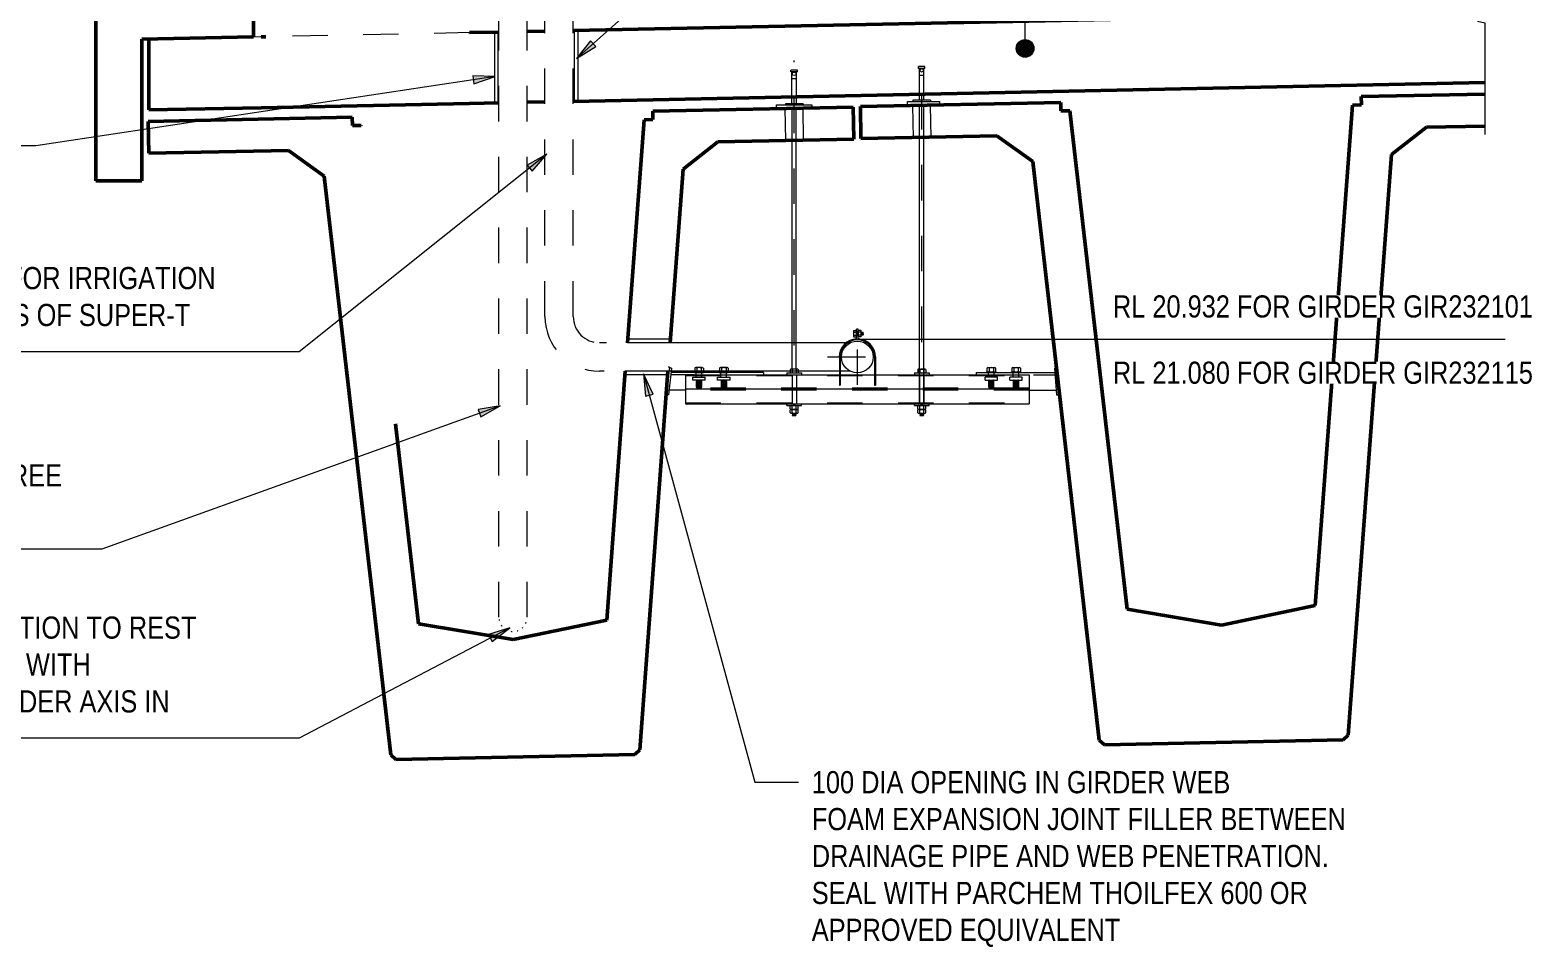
# Model space of a CAD drawing. Header units: metres. Extents: x -1214.1 to -1186.2, y 2 to 26.4.
# Drawn here: x -1198.45 to -1194.208, y 19.209 to 21.798 of the extents above; entities that cross this region are included whole.
import ezdxf

# ---------------------------------------------------------------- set-up
doc = ezdxf.new("R2010")
doc.units = ezdxf.units.M
for name, pattern in [('Hidden - Small', [0.002294, 0.0015, -0.0007938]), ('JacobsCenter', [0.015, 0.009, -0.0015, 0.003, -0.0015]), ('JacobsDash', [0.0045, 0.003, -0.0015]), ('JacobsDoubleCenter', [0.0255, 0.015, -0.0015, 0.003, -0.0015, 0.003, -0.0015])]:
    doc.linetypes.add(name, pattern=pattern)
for name, color, linetype, lineweight in [('A-DETL', 7, 'Continuous', 13), ('A-DETL-GENF', 7, 'Continuous', 9), ('A-FLOR', 7, 'Continuous', 50), ('A-FLOR-HDLN', 7, 'JacobsDash', 18), ('A-FLOR-PATT', 7, 'Continuous', 50), ('A-WALL', 7, 'Continuous', 50), ('A-WALL-HDLN', 7, 'JacobsDash', 18), ('G-ANNO-TEXT', 7, 'Continuous', 9), ('S-BEAM', 7, 'Continuous', 50), ('S-BEAM-HDLN', 7, 'JacobsDash', 18)]:
    doc.layers.add(name, color=color, linetype=linetype, lineweight=lineweight)
doc.styles.add('Arial Narrow', font='ARIALN.TTF', dxfattribs={"height": 0.0625})

# ---------------------------------------------------------------- blocks, each defined once
blk = doc.blocks.new('06_SFR_GCT_Girder_SuperT_BR08Edge_CS - Super T - 1815-6266069-DRG-2873252 - SECTION 4')
at = {"layer": 'S-BEAM', "linetype": 'JacobsDoubleCenter', "lineweight": 18, "true_color": 0xe1e1e1}
for points in [[(-1209.6053, 20.1625), (-1209.6053, 20.1626), (-1209.6053, 20.1626), (-1209.6692, 20.7188)], [(-1209.3388, 20.1182), (-1209.3388, 20.1182), (-1209.3388, 20.1182), (-1209.6053, 20.1625)]]:
    blk.add_hatch(color=254, dxfattribs=at).paths.add_polyline_path(points)
at = {"layer": 'S-BEAM', "color": 252, "true_color": 0x888888}
for p, q in [((-1208.5957, 21.6172), (-1208.9444, 21.6102)), ((-1208.9444, 21.6102), (-1208.944, 21.5864)), ((-1209.7925, 21.5932), (-1210.3583, 21.5819)), ((-1210.3583, 21.5819), (-1210.3565, 21.4919)), ((-1209.792, 21.5695), (-1209.7925, 21.5932)), ((-1209.767, 21.57), (-1209.792, 21.5695)), ((-1209.6053, 20.1625), (-1209.767, 21.57)), ((-1208.969, 21.5859), (-1209.0743, 20.1732)), ((-1208.944, 21.5864), (-1208.969, 21.5859)), ((-1208.8589, 21.4469), (-1208.7604, 21.5238)), ((-1208.7604, 21.5238), (-1208.5957, 21.5271)), ((-1210.3565, 21.4919), (-1209.9729, 21.4996)), ((-1209.9729, 21.4996), (-1209.8715, 21.4266)), ((-1209.8715, 21.4266), (-1209.6837, 19.793)), ((-1208.9812, 19.8071), (-1208.8589, 21.4469)), ((-1209.3388, 20.1182), (-1209.6053, 20.1625)), ((-1209.0743, 20.1732), (-1209.3388, 20.1182)), ((-1209.6837, 19.793), (-1209.6692, 19.7803)), ((-1209.6692, 19.7803), (-1208.9952, 19.7938)), ((-1208.9952, 19.7938), (-1208.9812, 19.8071))]:
    blk.add_line(p, q, dxfattribs=at)
at = {"layer": 'S-BEAM', "color": 11, "linetype": 'JacobsDoubleCenter', "true_color": 0xff8888}
for p, q in [((-1208.9444, 21.6102), (-1208.9444, 21.6102)), ((-1210.3583, 21.5819), (-1210.3583, 21.5819)), ((-1209.7925, 21.5932), (-1209.7925, 21.5932)), ((-1209.767, 21.57), (-1209.767, 21.57)), ((-1208.969, 21.5859), (-1208.969, 21.586)), ((-1209.6053, 20.1625), (-1209.6053, 20.1626)), ((-1209.0743, 20.1732), (-1209.0743, 20.1732)), ((-1209.3388, 20.1182), (-1209.3388, 20.1182)), ((-1209.3319, 19.7756), (-1209.3319, 19.7756))]:
    blk.add_line(p, q, dxfattribs=at)
at = {"layer": 'S-BEAM-HDLN', "color": 11, "linetype": 'JacobsDoubleCenter', "true_color": 0xff8888}
blk.add_line((-1209.3319, 19.7756), (-1209.3319, 19.7756), dxfattribs=at)
blk = doc.blocks.new('06_SFR_GCT_Girder_SuperT_BR08Edge_CS - Super T - 1815-6266048-DRG-2873252 - SECTION 4')
at = {"layer": 'S-BEAM', "color": 11, "linetype": 'JacobsDoubleCenter', "true_color": 0xff8888}
blk.add_line((-1211.3319, 19.7353), (-1211.3319, 19.7354), dxfattribs=at)
at = {"layer": 'S-BEAM-HDLN', "color": 11, "linetype": 'JacobsDoubleCenter', "true_color": 0xff8888}
blk.add_line((-1211.3319, 19.7353), (-1211.3319, 19.7354), dxfattribs=at)
blk = doc.blocks.new('North_Wall - North_Wall-6845343-DRG-2873252 - SECTION 4')
at = {"layer": 'A-WALL', "color": 252, "true_color": 0x888888}
for p, q in [((-1212.5018, 23.4179), (-1212.5168, 23.4029)), ((-1212.5168, 23.4029), (-1212.5167, 21.3727)), ((-1212.0718, 23.4029), (-1212.0868, 23.4179)), ((-1212.0717, 21.779), (-1212.0718, 23.4029)), ((-1212.3867, 21.7727), (-1212.0717, 21.779)), ((-1212.3867, 21.3727), (-1212.3867, 21.7727)), ((-1212.5167, 21.3727), (-1212.3867, 21.3727))]:
    blk.add_line(p, q, dxfattribs=at)
at = {"layer": 'A-WALL-HDLN', "color": 11, "linetype": 'JacobsDoubleCenter', "true_color": 0xff8888}
blk.add_line((-1212.0868, 23.4179), (-1212.5018, 23.4179), dxfattribs=at)
blk = doc.blocks.new('CS_DET_BreakLine_ViewScale1 - CS_Std BreakLine-7512548-DRG-2873252 - SECTION 4')
at = {"layer": 'A-DETL-GENF', "lineweight": 18}
for p, q in [((-1208.5957, 22.1534), (-1208.5957, 21.8384)), ((-1208.5757, 21.8334), (-1208.6157, 21.8234)), ((-1208.6157, 21.8234), (-1208.5957, 21.8184)), ((-1208.5957, 21.8384), (-1208.5757, 21.8334)), ((-1208.5957, 21.8184), (-1208.5957, 21.5034))]:
    blk.add_line(p, q, dxfattribs=at)

msp = doc.modelspace()

# ---------------------------------------------------------------- hatches: boundary and pattern name
at = {"layer": 'A-FLOR-PATT', "true_color": 0xe1e1e1}
h = msp.add_hatch(color=254, dxfattribs=at)
edge = h.paths.add_edge_path()
edge.add_line((-1197.213, 21.7907), (-1197.202, 21.7909))
edge.add_line((-1197.202, 21.7909), (-1197.2127, 21.7907))
at = {"layer": 'G-ANNO-TEXT'}
for points in [[(-1196.9075, 21.718), (-1196.8535, 21.7514), (-1196.8681, 21.7678)], [(-1197.1375, 21.6668), (-1197.2009, 21.6684), (-1197.1976, 21.6466)], [(-1196.9912, 21.4473), (-1197.0469, 21.4169), (-1197.0332, 21.3997)], [(-1196.7188, 20.8273), (-1196.7129, 20.7641), (-1196.6917, 20.7699)], [(-1197.1233, 20.7373), (-1197.1858, 20.7265), (-1197.1783, 20.7058)], [(-1197.096, 20.1103), (-1197.1564, 20.0911), (-1197.1462, 20.0715)]]:
    msp.add_hatch(color=256, dxfattribs=at).paths.add_polyline_path(points)
h = msp.add_hatch(color=256, dxfattribs=at)
edge = h.paths.add_edge_path()
edge.add_arc((-1195.6415, 21.7463), 0.025, 0, 360)
at = {"layer": 'S-BEAM', "true_color": 0xe1e1e1}
for points in [[(-1196.1252, 21.4899), (-1196.1252, 21.4901), (-1196.1263, 21.5449)], [(-1197.0871, 20.0772), (-1197.0871, 20.0772), (-1197.0871, 20.0772)]]:
    msp.add_hatch(color=254, dxfattribs=at).paths.add_polyline_path(points)

# ---------------------------------------------------------------- linework, layer by layer
at = {"layer": 'A-DETL', "color": 143, "linetype": 'JacobsDash', "lineweight": 18, "true_color": 0x78aac8}
for p, q in [((-1197.1271, 20.1401), (-1197.1271, 23.237)), ((-1197.0471, 20.1401), (-1197.0471, 23.237)), ((-1196.9971, 20.9893), (-1196.9971, 23.062)), ((-1196.9171, 20.9893), (-1196.9171, 23.062)), ((-1196.6234, 20.915), (-1196.8428, 20.915)), ((-1196.6294, 20.835), (-1196.8428, 20.835))]:
    msp.add_line(p, q, dxfattribs=at)
at = {"layer": 'A-DETL', "lineweight": 18}
for p, q in [((-1197.1396, 21.7921), (-1197.1296, 21.7923)), ((-1197.1396, 21.7921), (-1197.1396, 21.5921)), ((-1197.1296, 21.7923), (-1197.1296, 21.5923)), ((-1196.9146, 21.7971), (-1196.9046, 21.7973)), ((-1196.9146, 21.7971), (-1196.9146, 21.5971)), ((-1196.9046, 21.7973), (-1196.9046, 21.5973)), ((-1196.9046, 21.5973), (-1196.9146, 21.5971)), ((-1195.9733, 21.5833), (-1195.9733, 21.5962)), ((-1195.9733, 21.5962), (-1195.8833, 21.5962)), ((-1195.8833, 21.5962), (-1195.8833, 21.5851)), ((-1197.1296, 21.5923), (-1197.1396, 21.5921)), ((-1196.3433, 21.5759), (-1196.3433, 21.5864)), ((-1196.3433, 21.5864), (-1196.2433, 21.5864)), ((-1196.2995, 20.8408), (-1196.2995, 21.5745)), ((-1196.2875, 20.8408), (-1196.2875, 21.5748)), ((-1196.2433, 21.5864), (-1196.2433, 21.5779)), ((-1195.9395, 20.743), (-1195.9395, 21.5855)), ((-1195.9275, 20.743), (-1195.9275, 21.5858)), ((-1196.643, 20.925), (-1196.7635, 20.925)), ((-1196.6437, 20.915), (-1196.7642, 20.915)), ((-1196.6512, 20.835), (-1196.7717, 20.835)), ((-1196.6505, 20.825), (-1196.771, 20.825)), ((-1196.2993, 20.825), (-1196.2993, 20.743)), ((-1196.2873, 20.825), (-1196.2873, 20.743)), ((-1195.9393, 20.825), (-1195.9393, 20.743)), ((-1195.9273, 20.825), (-1195.9273, 20.743))]:
    msp.add_line(p, q, dxfattribs=at)
at = {"layer": 'A-DETL', "lineweight": 9}
for p, q in [((-1196.2842, 21.6849), (-1196.3027, 21.6849)), ((-1196.3027, 21.6799), (-1196.3027, 21.6849)), ((-1196.2842, 21.6799), (-1196.3027, 21.6799)), ((-1196.2997, 21.59), (-1196.2997, 21.6799)), ((-1196.2872, 21.59), (-1196.2872, 21.6799)), ((-1196.2842, 21.6799), (-1196.2842, 21.6849)), ((-1195.9242, 21.6947), (-1195.9427, 21.6947)), ((-1195.9427, 21.6897), (-1195.9427, 21.6947)), ((-1195.9242, 21.6897), (-1195.9427, 21.6897)), ((-1195.9397, 21.5999), (-1195.9397, 21.6897)), ((-1195.9272, 21.5999), (-1195.9272, 21.6897)), ((-1195.9242, 21.6897), (-1195.9242, 21.6947)), ((-1196.2875, 21.6599), (-1196.2995, 21.6599)), ((-1195.9275, 21.6697), (-1195.9395, 21.6697)), ((-1196.1263, 20.9474), (-1196.1263, 20.9407)), ((-1196.1263, 20.9474), (-1196.1263, 20.9407)), ((-1196.1263, 20.9407), (-1196.1263, 20.934)), ((-1196.1263, 20.9407), (-1196.1263, 20.934)), ((-1196.125, 20.9497), (-1196.1188, 20.9497)), ((-1196.125, 20.9452), (-1196.1188, 20.9452)), ((-1196.125, 20.9362), (-1196.1188, 20.9362)), ((-1196.125, 20.9318), (-1196.1188, 20.9318)), ((-1196.1126, 20.9532), (-1196.1176, 20.9532)), ((-1196.1176, 20.926), (-1196.1176, 20.9532)), ((-1196.1176, 20.9474), (-1196.1176, 20.9407)), ((-1196.1176, 20.9407), (-1196.1176, 20.934)), ((-1196.1126, 20.926), (-1196.1126, 20.9532)), ((-1196.1052, 20.9497), (-1196.1114, 20.9497)), ((-1196.1052, 20.9452), (-1196.1114, 20.9452)), ((-1196.1052, 20.9362), (-1196.1114, 20.9362)), ((-1196.1052, 20.9318), (-1196.1114, 20.9318)), ((-1196.1039, 20.9407), (-1196.1039, 20.9474)), ((-1196.1034, 20.9363), (-1196.1039, 20.9453)), ((-1196.1034, 20.9443), (-1196.1039, 20.9453)), ((-1196.1034, 20.9443), (-1196.1039, 20.9453)), ((-1196.1039, 20.934), (-1196.1039, 20.9407)), ((-1196.1039, 20.9374), (-1196.1034, 20.9363)), ((-1196.1028, 20.9453), (-1196.1034, 20.9443)), ((-1196.1028, 20.9453), (-1196.1034, 20.9443)), ((-1196.1028, 20.9374), (-1196.1034, 20.9443)), ((-1196.1034, 20.9363), (-1196.1028, 20.9374)), ((-1196.1023, 20.9443), (-1196.1028, 20.9453)), ((-1196.1023, 20.9363), (-1196.1028, 20.9453)), ((-1196.1028, 20.9374), (-1196.1023, 20.9363)), ((-1196.1017, 20.9453), (-1196.1023, 20.9443)), ((-1196.1017, 20.9374), (-1196.1023, 20.9443)), ((-1196.1023, 20.9363), (-1196.1017, 20.9374)), ((-1196.1011, 20.9443), (-1196.1017, 20.9453)), ((-1196.1011, 20.9363), (-1196.1017, 20.9453)), ((-1196.1017, 20.9374), (-1196.1011, 20.9363)), ((-1196.1006, 20.9453), (-1196.1011, 20.9443)), ((-1196.1006, 20.9374), (-1196.1011, 20.9443)), ((-1196.1011, 20.9363), (-1196.1006, 20.9374)), ((-1196.1, 20.9443), (-1196.1006, 20.9453)), ((-1196.1, 20.9363), (-1196.1006, 20.9453)), ((-1196.1006, 20.9374), (-1196.1, 20.9363)), ((-1196.1, 20.9443), (-1196.0994, 20.9453)), ((-1196.0994, 20.9374), (-1196.1, 20.9443)), ((-1196.1, 20.9363), (-1196.0994, 20.9374)), ((-1196.0989, 20.9443), (-1196.0994, 20.9453)), ((-1196.0994, 20.9453), (-1196.0989, 20.9363)), ((-1196.0989, 20.9363), (-1196.0994, 20.9374)), ((-1196.0989, 20.9363), (-1196.0989, 20.9443)), ((-1196.1659, 20.875), (-1196.1659, 20.795)), ((-1196.1634, 20.875), (-1196.1634, 20.795)), ((-1196.0668, 20.875), (-1196.0668, 20.795)), ((-1196.0643, 20.875), (-1196.0643, 20.795)), ((-1196.5494, 20.833), (-1196.5747, 20.833)), ((-1196.5747, 20.833), (-1196.5747, 20.831)), ((-1196.5747, 20.831), (-1196.5494, 20.831)), ((-1196.5743, 20.8432), (-1196.5743, 20.8346)), ((-1196.562, 20.8449), (-1196.5713, 20.8449)), ((-1196.562, 20.8449), (-1196.5713, 20.8449)), ((-1196.562, 20.833), (-1196.5713, 20.833)), ((-1196.5682, 20.8432), (-1196.5682, 20.8346)), ((-1196.5527, 20.8449), (-1196.562, 20.8449)), ((-1196.5527, 20.8449), (-1196.562, 20.8449)), ((-1196.5527, 20.833), (-1196.562, 20.833)), ((-1196.5558, 20.8432), (-1196.5558, 20.8346)), ((-1196.5497, 20.8432), (-1196.5497, 20.8346)), ((-1196.5494, 20.831), (-1196.5494, 20.833)), ((-1196.4794, 20.833), (-1196.5047, 20.833)), ((-1196.5047, 20.833), (-1196.5047, 20.831)), ((-1196.5047, 20.831), (-1196.4794, 20.831)), ((-1196.5043, 20.8432), (-1196.5043, 20.8346)), ((-1196.492, 20.8449), (-1196.5013, 20.8449)), ((-1196.492, 20.8449), (-1196.5013, 20.8449)), ((-1196.492, 20.833), (-1196.5013, 20.833)), ((-1196.4982, 20.8432), (-1196.4982, 20.8346)), ((-1196.4827, 20.8449), (-1196.492, 20.8449)), ((-1196.4827, 20.8449), (-1196.492, 20.8449)), ((-1196.4827, 20.833), (-1196.492, 20.833)), ((-1196.4858, 20.8432), (-1196.4858, 20.8346)), ((-1196.4797, 20.8432), (-1196.4797, 20.8346)), ((-1196.4794, 20.831), (-1196.4794, 20.833)), ((-1196.3045, 20.8393), (-1196.3045, 20.8315)), ((-1196.2989, 20.8393), (-1196.2989, 20.8315)), ((-1196.2877, 20.8393), (-1196.2877, 20.8315)), ((-1196.2821, 20.8393), (-1196.2821, 20.8315)), ((-1195.9445, 20.8392), (-1195.9445, 20.8314)), ((-1195.9417, 20.8407), (-1195.9333, 20.8407)), ((-1195.9417, 20.8407), (-1195.9333, 20.8407)), ((-1195.9389, 20.8392), (-1195.9389, 20.8314)), ((-1195.9333, 20.8407), (-1195.9249, 20.8407)), ((-1195.9333, 20.8407), (-1195.9249, 20.8407)), ((-1195.9277, 20.8392), (-1195.9277, 20.8314)), ((-1195.9221, 20.8392), (-1195.9221, 20.8314)), ((-1195.7497, 20.833), (-1195.7244, 20.833)), ((-1195.7497, 20.831), (-1195.7497, 20.833)), ((-1195.7244, 20.831), (-1195.7497, 20.831)), ((-1195.7493, 20.8432), (-1195.7493, 20.8346)), ((-1195.7463, 20.8449), (-1195.737, 20.8449)), ((-1195.7463, 20.8449), (-1195.737, 20.8449)), ((-1195.7463, 20.833), (-1195.737, 20.833)), ((-1195.7432, 20.8432), (-1195.7432, 20.8346)), ((-1195.737, 20.8449), (-1195.7277, 20.8449)), ((-1195.737, 20.8449), (-1195.7277, 20.8449)), ((-1195.737, 20.833), (-1195.7277, 20.833)), ((-1195.7308, 20.8432), (-1195.7308, 20.8346)), ((-1195.7247, 20.8432), (-1195.7247, 20.8346)), ((-1195.7244, 20.833), (-1195.7244, 20.831)), ((-1195.6797, 20.833), (-1195.6544, 20.833)), ((-1195.6797, 20.831), (-1195.6797, 20.833)), ((-1195.6544, 20.831), (-1195.6797, 20.831)), ((-1195.6793, 20.8432), (-1195.6793, 20.8346)), ((-1195.6763, 20.8449), (-1195.667, 20.8449)), ((-1195.6763, 20.8449), (-1195.667, 20.8449)), ((-1195.6763, 20.833), (-1195.667, 20.833)), ((-1195.6732, 20.8432), (-1195.6732, 20.8346)), ((-1195.667, 20.8449), (-1195.6577, 20.8449)), ((-1195.667, 20.8449), (-1195.6577, 20.8449)), ((-1195.667, 20.833), (-1195.6577, 20.833)), ((-1195.6608, 20.8432), (-1195.6608, 20.8346)), ((-1195.6547, 20.8432), (-1195.6547, 20.8346)), ((-1195.6544, 20.833), (-1195.6544, 20.831)), ((-1196.3138, 20.83), (-1196.2728, 20.83)), ((-1196.3138, 20.83), (-1196.3138, 20.825)), ((-1196.3017, 20.83), (-1196.2933, 20.83)), ((-1196.2933, 20.83), (-1196.2849, 20.83)), ((-1196.2728, 20.83), (-1196.2728, 20.825)), ((-1195.9538, 20.8299), (-1195.9128, 20.8299)), ((-1195.9538, 20.8299), (-1195.9538, 20.825)), ((-1195.9417, 20.8299), (-1195.9333, 20.8299)), ((-1195.9333, 20.8299), (-1195.9249, 20.8299)), ((-1195.9128, 20.8299), (-1195.9128, 20.825)), ((-1195.6301, 20.784), (-1196.6001, 20.784)), ((-1196.3138, 20.738), (-1196.3138, 20.743)), ((-1196.3138, 20.738), (-1196.2728, 20.738)), ((-1196.3045, 20.7286), (-1196.3045, 20.7364)), ((-1196.3045, 20.7178), (-1196.3045, 20.7256)), ((-1196.3017, 20.7379), (-1196.2933, 20.7379)), ((-1196.3017, 20.7271), (-1196.2933, 20.7271)), ((-1196.3017, 20.7271), (-1196.2933, 20.7271)), ((-1196.3017, 20.7162), (-1196.2933, 20.7162)), ((-1196.2989, 20.7286), (-1196.2989, 20.7364)), ((-1196.2989, 20.7178), (-1196.2989, 20.7256)), ((-1196.2975, 20.7162), (-1196.2988, 20.7155)), ((-1196.2988, 20.7155), (-1196.2875, 20.7162)), ((-1196.2988, 20.7155), (-1196.2975, 20.7148)), ((-1196.2975, 20.7148), (-1196.2988, 20.7141)), ((-1196.2988, 20.7141), (-1196.2875, 20.7148)), ((-1196.2988, 20.7141), (-1196.2975, 20.7134)), ((-1196.2975, 20.7134), (-1196.2988, 20.7127)), ((-1196.2988, 20.7127), (-1196.2875, 20.7134)), ((-1196.2988, 20.7127), (-1196.2975, 20.712)), ((-1196.2975, 20.712), (-1196.2988, 20.7113)), ((-1196.2988, 20.7113), (-1196.2875, 20.712)), ((-1196.2988, 20.7113), (-1196.2975, 20.7106)), ((-1196.2875, 20.7106), (-1196.2988, 20.7099)), ((-1196.2988, 20.7099), (-1196.2975, 20.7106)), ((-1196.2988, 20.7099), (-1196.2888, 20.7099)), ((-1196.2975, 20.7148), (-1196.2888, 20.7155)), ((-1196.2975, 20.7134), (-1196.2888, 20.7141)), ((-1196.2975, 20.712), (-1196.2888, 20.7127)), ((-1196.2975, 20.7106), (-1196.2888, 20.7113)), ((-1196.2933, 20.7379), (-1196.2849, 20.7379)), ((-1196.2933, 20.7271), (-1196.2849, 20.7271)), ((-1196.2933, 20.7271), (-1196.2849, 20.7271)), ((-1196.2933, 20.7162), (-1196.2849, 20.7162)), ((-1196.2888, 20.7155), (-1196.2875, 20.7162)), ((-1196.2888, 20.7155), (-1196.2875, 20.7162)), ((-1196.2875, 20.7148), (-1196.2888, 20.7155)), ((-1196.2875, 20.7148), (-1196.2888, 20.7155)), ((-1196.2888, 20.7141), (-1196.2875, 20.7148)), ((-1196.2875, 20.7134), (-1196.2888, 20.7141)), ((-1196.2888, 20.7127), (-1196.2875, 20.7134)), ((-1196.2875, 20.712), (-1196.2888, 20.7127)), ((-1196.2888, 20.7113), (-1196.2875, 20.712)), ((-1196.2888, 20.7113), (-1196.2875, 20.7106)), ((-1196.2888, 20.7099), (-1196.2875, 20.7106)), ((-1196.2877, 20.7286), (-1196.2877, 20.7364)), ((-1196.2877, 20.7178), (-1196.2877, 20.7256)), ((-1196.2821, 20.7286), (-1196.2821, 20.7364)), ((-1196.2821, 20.7178), (-1196.2821, 20.7256)), ((-1196.2728, 20.738), (-1196.2728, 20.743)), ((-1195.9538, 20.7379), (-1195.9538, 20.743)), ((-1195.9538, 20.7379), (-1195.9128, 20.7379)), ((-1195.9445, 20.7285), (-1195.9445, 20.7363)), ((-1195.9445, 20.7177), (-1195.9445, 20.7255)), ((-1195.9417, 20.7377), (-1195.9333, 20.7377)), ((-1195.9417, 20.7269), (-1195.9333, 20.7269)), ((-1195.9417, 20.7269), (-1195.9333, 20.7269)), ((-1195.9417, 20.7161), (-1195.9333, 20.7161)), ((-1195.9389, 20.7285), (-1195.9389, 20.7363)), ((-1195.9389, 20.7177), (-1195.9389, 20.7255)), ((-1195.9375, 20.7161), (-1195.9388, 20.7154)), ((-1195.9388, 20.7154), (-1195.9275, 20.7161)), ((-1195.9388, 20.7154), (-1195.9375, 20.7147)), ((-1195.9375, 20.7147), (-1195.9388, 20.714)), ((-1195.9388, 20.714), (-1195.9275, 20.7147)), ((-1195.9388, 20.714), (-1195.9375, 20.7133)), ((-1195.9375, 20.7133), (-1195.9388, 20.7126)), ((-1195.9388, 20.7126), (-1195.9275, 20.7133)), ((-1195.9388, 20.7126), (-1195.9375, 20.7119)), ((-1195.9375, 20.7119), (-1195.9388, 20.7112)), ((-1195.9388, 20.7112), (-1195.9275, 20.7119)), ((-1195.9388, 20.7112), (-1195.9375, 20.7105)), ((-1195.9275, 20.7105), (-1195.9388, 20.7098)), ((-1195.9388, 20.7098), (-1195.9375, 20.7105)), ((-1195.9388, 20.7098), (-1195.9288, 20.7098)), ((-1195.9375, 20.7147), (-1195.9288, 20.7154)), ((-1195.9375, 20.7133), (-1195.9288, 20.714)), ((-1195.9375, 20.7119), (-1195.9288, 20.7126)), ((-1195.9375, 20.7105), (-1195.9288, 20.7112)), ((-1195.9333, 20.7377), (-1195.9249, 20.7377)), ((-1195.9333, 20.7269), (-1195.9249, 20.7269)), ((-1195.9333, 20.7269), (-1195.9249, 20.7269)), ((-1195.9333, 20.7161), (-1195.9249, 20.7161)), ((-1195.9288, 20.7154), (-1195.9275, 20.7161)), ((-1195.9288, 20.7154), (-1195.9275, 20.7161)), ((-1195.9275, 20.7147), (-1195.9288, 20.7154)), ((-1195.9275, 20.7147), (-1195.9288, 20.7154)), ((-1195.9288, 20.714), (-1195.9275, 20.7147)), ((-1195.9275, 20.7133), (-1195.9288, 20.714)), ((-1195.9288, 20.7126), (-1195.9275, 20.7133)), ((-1195.9275, 20.7119), (-1195.9288, 20.7126)), ((-1195.9288, 20.7112), (-1195.9275, 20.7119)), ((-1195.9288, 20.7112), (-1195.9275, 20.7105)), ((-1195.9288, 20.7098), (-1195.9275, 20.7105)), ((-1195.9277, 20.7285), (-1195.9277, 20.7363)), ((-1195.9277, 20.7177), (-1195.9277, 20.7255)), ((-1195.9221, 20.7285), (-1195.9221, 20.7363)), ((-1195.9221, 20.7177), (-1195.9221, 20.7255)), ((-1195.9128, 20.7379), (-1195.9128, 20.743))]:
    msp.add_line(p, q, dxfattribs=at)
at = {"layer": 'A-DETL', "linetype": 'JacobsCenter', "lineweight": 9}
for p, q in [((-1196.2933, 20.9073), (-1196.2933, 21.7123)), ((-1195.9333, 20.9172), (-1195.9333, 21.7172)), ((-1196.2932, 21.5677), (-1196.2933, 21.5746)), ((-1195.9329, 21.5785), (-1195.933, 21.5854)), ((-1196.1151, 20.7965), (-1196.1151, 20.972)), ((-1196.1992, 20.875), (-1196.0311, 20.875)), ((-1196.192, 20.875), (-1196.047, 20.875)), ((-1196.2849, 20.8408), (-1196.302, 20.8408))]:
    msp.add_line(p, q, dxfattribs=at)
at = {"layer": 'A-DETL'}
for p, q in [((-1195.9083, 21.5999), (-1195.9583, 21.5999)), ((-1195.9583, 21.5999), (-1195.9583, 21.5962)), ((-1195.9083, 21.5999), (-1195.9083, 21.5962)), ((-1196.2683, 21.59), (-1196.3183, 21.59)), ((-1196.3183, 21.59), (-1196.3183, 21.5864)), ((-1196.2683, 21.59), (-1196.2683, 21.5864)), ((-1196.1151, 20.925), (-1194.2861, 20.925)), ((-1196.6456, 20.8462), (-1196.6549, 20.7649)), ((-1196.6456, 20.8462), (-1196.6489, 20.8462)), ((-1196.6399, 20.8435), (-1196.6485, 20.7685)), ((-1196.6399, 20.8435), (-1196.6456, 20.8435)), ((-1196.3803, 20.831), (-1196.6413, 20.831)), ((-1196.3803, 20.831), (-1196.3803, 20.825)), ((-1195.7795, 20.831), (-1195.558, 20.831)), ((-1195.7795, 20.831), (-1195.7795, 20.825)), ((-1195.5589, 20.8435), (-1195.5533, 20.7685)), ((-1195.5589, 20.8435), (-1195.5536, 20.8435)), ((-1195.5538, 20.8462), (-1195.5477, 20.7649)), ((-1196.6001, 20.825), (-1195.6301, 20.825)), ((-1196.6001, 20.825), (-1196.6001, 20.743)), ((-1196.1659, 20.795), (-1196.1634, 20.795)), ((-1196.0668, 20.795), (-1196.0643, 20.795)), ((-1195.6301, 20.825), (-1195.6301, 20.743)), ((-1196.6485, 20.7685), (-1196.6545, 20.7685)), ((-1196.6001, 20.7815), (-1196.647, 20.7815)), ((-1195.6301, 20.7815), (-1195.5542, 20.7815)), ((-1195.5533, 20.7685), (-1195.548, 20.7685)), ((-1195.5477, 20.7649), (-1195.5437, 20.7649)), ((-1196.6001, 20.743), (-1195.6301, 20.743))]:
    msp.add_line(p, q, dxfattribs=at)
at = {"layer": 'A-DETL', "linetype": 'JacobsDash'}
for p, q in [((-1196.3168, 21.4864), (-1196.3185, 21.5764)), ((-1196.2668, 21.4874), (-1196.2685, 21.5774)), ((-1195.9567, 21.4936), (-1195.9585, 21.5836)), ((-1195.9067, 21.4946), (-1195.9085, 21.5846)), ((-1196.5756, 20.825), (-1196.642, 20.825)), ((-1195.6176, 20.825), (-1195.5575, 20.825))]:
    msp.add_line(p, q, dxfattribs=at)
at = {"layer": 'A-DETL', "color": 143, "lineweight": 18, "true_color": 0x78aac8}
for p, q in [((-1196.1357, 20.915), (-1196.6234, 20.915)), ((-1196.1357, 20.835), (-1196.6294, 20.835))]:
    msp.add_line(p, q, dxfattribs=at)
at = {"layer": 'A-DETL', "linetype": 'Hidden - Small', "lineweight": 9}
for p, q in [((-1196.57, 20.8175), (-1196.57, 20.831)), ((-1196.554, 20.8175), (-1196.554, 20.831)), ((-1196.5, 20.8175), (-1196.5, 20.831)), ((-1196.484, 20.8175), (-1196.484, 20.831)), ((-1195.745, 20.8175), (-1195.745, 20.831)), ((-1195.729, 20.8175), (-1195.729, 20.831)), ((-1195.675, 20.8175), (-1195.675, 20.831)), ((-1195.659, 20.8175), (-1195.659, 20.831)), ((-1196.5795, 20.8175), (-1196.5445, 20.8175)), ((-1196.5795, 20.8095), (-1196.5795, 20.8175)), ((-1196.5445, 20.8095), (-1196.5795, 20.8095)), ((-1196.5445, 20.8095), (-1196.5445, 20.8175)), ((-1196.5095, 20.8175), (-1196.4745, 20.8175)), ((-1196.5095, 20.8095), (-1196.5095, 20.8175)), ((-1196.4745, 20.8095), (-1196.5095, 20.8095)), ((-1196.4745, 20.8095), (-1196.4745, 20.8175)), ((-1195.7195, 20.8175), (-1195.7545, 20.8175)), ((-1195.7545, 20.8095), (-1195.7545, 20.8175)), ((-1195.7545, 20.8095), (-1195.7195, 20.8095)), ((-1195.7195, 20.8095), (-1195.7195, 20.8175)), ((-1195.6495, 20.8175), (-1195.6845, 20.8175)), ((-1195.6845, 20.8095), (-1195.6845, 20.8175)), ((-1195.6845, 20.8095), (-1195.6495, 20.8095)), ((-1195.6495, 20.8095), (-1195.6495, 20.8175))]:
    msp.add_line(p, q, dxfattribs=at)
at = {"layer": 'A-DETL', "linetype": 'JacobsDash', "lineweight": 9}
for p, q in [((-1196.6001, 20.8225), (-1195.6301, 20.8225)), ((-1195.6301, 20.7865), (-1196.6001, 20.7865)), ((-1195.6301, 20.7815), (-1196.6001, 20.7815)), ((-1196.6001, 20.7455), (-1195.6301, 20.7455))]:
    msp.add_line(p, q, dxfattribs=at)
at = {"layer": 'A-DETL', "lineweight": 9}
for centre in [(-1196.2936, 21.6744), (-1195.9336, 21.6843)]:
    msp.add_circle(centre, 0.005, dxfattribs=at)
at = {"layer": 'A-DETL', "color": 143, "lineweight": 18, "true_color": 0x78aac8}
msp.add_circle((-1196.1151, 20.875), 0.045, dxfattribs=at)
at = {"layer": 'A-DETL', "color": 143, "linetype": 'JacobsDash', "lineweight": 18, "true_color": 0x78aac8}
for radius in [0.1543, 0.0743]:
    msp.add_arc((-1196.8428, 20.9893), radius, 180, 270, dxfattribs=at)
at = {"layer": 'A-DETL', "lineweight": 9}
for centre, radius, start, end in [((-1196.1151, 20.875), 0.0511, 92.807, 180), ((-1196.1151, 20.875), 0.0486, 360, 180), ((-1196.1236, 20.9474), 0.00264, 122.1355, 237.8645), ((-1196.1181, 20.9407), 0.00827, 147.2084, 212.7916), ((-1196.1236, 20.934), 0.00264, 122.1346, 237.8654), ((-1196.1236, 20.934), 0.00264, 122.1346, 237.8654), ((-1196.1202, 20.9474), 0.00264, 302.1355, 57.8645), ((-1196.1258, 20.9407), 0.00827, 327.2084, 32.7916), ((-1196.1202, 20.934), 0.00264, 302.1346, 57.8654), ((-1196.1202, 20.934), 0.00264, 302.1346, 57.8654), ((-1196.1044, 20.9407), 0.00827, 147.2084, 212.7916), ((-1196.11, 20.9474), 0.00264, 122.1346, 237.8654), ((-1196.11, 20.9474), 0.00264, 122.1346, 237.8654), ((-1196.11, 20.934), 0.00264, 122.1355, 237.8645), ((-1196.1151, 20.875), 0.0511, 360, 87.193), ((-1196.1066, 20.9474), 0.00264, 302.1346, 57.8654), ((-1196.1066, 20.9474), 0.00264, 302.1346, 57.8654), ((-1196.1121, 20.9407), 0.00827, 327.2084, 32.7916), ((-1196.1066, 20.934), 0.00264, 302.1355, 57.8645), ((-1196.5713, 20.8413), 0.00364, 32.1346, 147.8654), ((-1196.5713, 20.8413), 0.00364, 32.1346, 147.8654), ((-1196.5713, 20.8366), 0.00364, 212.1346, 327.8654), ((-1196.5713, 20.8366), 0.00364, 212.1346, 327.8654), ((-1196.562, 20.8336), 0.0114, 57.2084, 122.7916), ((-1196.562, 20.8442), 0.0114, 237.2084, 302.7916), ((-1196.5527, 20.8413), 0.00364, 32.1355, 147.8645), ((-1196.5527, 20.8366), 0.00364, 212.1355, 327.8645), ((-1196.5013, 20.8413), 0.00364, 32.1346, 147.8654), ((-1196.5013, 20.8413), 0.00364, 32.1346, 147.8654), ((-1196.5013, 20.8366), 0.00364, 212.1346, 327.8654), ((-1196.5013, 20.8366), 0.00364, 212.1346, 327.8654), ((-1196.492, 20.8336), 0.0114, 57.2084, 122.7916), ((-1196.492, 20.8442), 0.0114, 237.2084, 302.7916), ((-1196.4827, 20.8413), 0.00364, 32.1355, 147.8645), ((-1196.4827, 20.8366), 0.00364, 212.1355, 327.8645), ((-1196.3017, 20.8375), 0.00331, 32.1355, 147.8645), ((-1196.3017, 20.8333), 0.00331, 212.1355, 327.8645), ((-1196.2933, 20.8306), 0.0104, 57.2084, 122.7916), ((-1196.2933, 20.8402), 0.0104, 237.2084, 302.7916), ((-1196.2849, 20.8375), 0.00331, 32.1346, 147.8654), ((-1196.2849, 20.8375), 0.00331, 32.1346, 147.8654), ((-1196.2849, 20.8333), 0.00331, 212.1346, 327.8654), ((-1196.2849, 20.8333), 0.00331, 212.1346, 327.8654), ((-1195.9417, 20.8374), 0.00331, 32.1355, 147.8645), ((-1195.9417, 20.8332), 0.00331, 212.1355, 327.8645), ((-1195.9333, 20.8305), 0.0104, 57.2084, 122.7916), ((-1195.9333, 20.8401), 0.0104, 237.2084, 302.7916), ((-1195.9249, 20.8374), 0.00331, 32.1346, 147.8654), ((-1195.9249, 20.8374), 0.00331, 32.1346, 147.8654), ((-1195.9249, 20.8332), 0.00331, 212.1346, 327.8654), ((-1195.9249, 20.8332), 0.00331, 212.1346, 327.8654), ((-1195.7463, 20.8413), 0.00364, 32.1355, 147.8645), ((-1195.7463, 20.8366), 0.00364, 212.1355, 327.8645), ((-1195.737, 20.8336), 0.0114, 57.2084, 122.7916), ((-1195.737, 20.8442), 0.0114, 237.2084, 302.7916), ((-1195.7277, 20.8413), 0.00364, 32.1346, 147.8654), ((-1195.7277, 20.8413), 0.00364, 32.1346, 147.8654), ((-1195.7277, 20.8366), 0.00364, 212.1346, 327.8654), ((-1195.7277, 20.8366), 0.00364, 212.1346, 327.8654), ((-1195.6763, 20.8413), 0.00364, 32.1355, 147.8645), ((-1195.6763, 20.8366), 0.00364, 212.1355, 327.8645), ((-1195.667, 20.8336), 0.0114, 57.2084, 122.7916), ((-1195.667, 20.8442), 0.0114, 237.2084, 302.7916), ((-1195.6577, 20.8413), 0.00364, 32.1346, 147.8654), ((-1195.6577, 20.8413), 0.00364, 32.1346, 147.8654), ((-1195.6577, 20.8366), 0.00364, 212.1346, 327.8654), ((-1195.6577, 20.8366), 0.00364, 212.1346, 327.8654), ((-1196.3017, 20.7346), 0.00331, 32.1355, 147.8645), ((-1196.3017, 20.7304), 0.00331, 212.1355, 327.8645), ((-1196.3017, 20.7238), 0.00331, 32.1355, 147.8645), ((-1196.3017, 20.7196), 0.00331, 212.1355, 327.8645), ((-1196.2933, 20.7277), 0.0104, 57.2084, 122.7916), ((-1196.2933, 20.7373), 0.0104, 237.2084, 302.7916), ((-1196.2933, 20.7169), 0.0104, 57.2084, 122.7916), ((-1196.2933, 20.7265), 0.0104, 237.2084, 302.7916), ((-1196.2849, 20.7346), 0.00331, 32.1346, 147.8654), ((-1196.2849, 20.7346), 0.00331, 32.1346, 147.8654), ((-1196.2849, 20.7304), 0.00331, 212.1346, 327.8654), ((-1196.2849, 20.7304), 0.00331, 212.1346, 327.8654), ((-1196.2849, 20.7238), 0.00331, 32.1346, 147.8654), ((-1196.2849, 20.7238), 0.00331, 32.1346, 147.8654), ((-1196.2849, 20.7196), 0.00331, 212.1346, 327.8654), ((-1196.2849, 20.7196), 0.00331, 212.1346, 327.8654), ((-1195.9417, 20.7345), 0.00331, 32.1355, 147.8645), ((-1195.9417, 20.7302), 0.00331, 212.1355, 327.8645), ((-1195.9417, 20.7237), 0.00331, 32.1355, 147.8645), ((-1195.9417, 20.7194), 0.00331, 212.1355, 327.8645), ((-1195.9333, 20.7276), 0.0104, 57.2084, 122.7916), ((-1195.9333, 20.7372), 0.0104, 237.2084, 302.7916), ((-1195.9333, 20.7168), 0.0104, 57.2084, 122.7916), ((-1195.9333, 20.7264), 0.0104, 237.2084, 302.7916), ((-1195.9249, 20.7345), 0.00331, 32.1346, 147.8654), ((-1195.9249, 20.7345), 0.00331, 32.1346, 147.8654), ((-1195.9249, 20.7302), 0.00331, 212.1346, 327.8654), ((-1195.9249, 20.7302), 0.00331, 212.1346, 327.8654), ((-1195.9249, 20.7237), 0.00331, 32.1346, 147.8654), ((-1195.9249, 20.7237), 0.00331, 32.1346, 147.8654), ((-1195.9249, 20.7194), 0.00331, 212.1346, 327.8654), ((-1195.9249, 20.7194), 0.00331, 212.1346, 327.8654)]:
    msp.add_arc(centre, radius, start, end, dxfattribs=at)
at = {"layer": 'A-DETL', "color": 143, "lineweight": 18, "true_color": 0x78aac8}
for start, end in [(189.5802, 193.1121), (213.9696, 218.601), (309.5802, 313.1121), (333.9696, 338.601), (261.399, 266.0304), (286.8879, 290.4198)]:
    msp.add_arc((-1197.0871, 20.1401), 0.04, start, end, dxfattribs=at)
at = {"layer": 'A-DETL', "linetype": 'JacobsDash', "lineweight": 9}
for centre in [(-1196.5618, 20.8088), (-1196.4918, 20.8088), (-1195.7372, 20.8088), (-1195.6672, 20.8088)]:
    msp.add_ellipse(centre, major_axis=(0.00694, 0), ratio=0.155559, start_param=2.351216, end_param=7.073562, dxfattribs=at)
for centre, ratio in [((-1196.5618, 20.8069), 0.253311), ((-1196.5618, 20.8051), 0.285201), ((-1196.5618, 20.8032), 0.285201), ((-1196.5618, 20.8013), 0.285201), ((-1196.5618, 20.7995), 0.285201), ((-1196.5618, 20.7976), 0.285201), ((-1196.5618, 20.7958), 0.285201), ((-1196.5618, 20.7939), 0.285201), ((-1196.5618, 20.7921), 0.285201), ((-1196.5618, 20.7902), 0.285201), ((-1196.5618, 20.7888), 0.147434), ((-1196.4918, 20.8069), 0.253311), ((-1196.4918, 20.8051), 0.285201), ((-1196.4918, 20.8032), 0.285201), ((-1196.4918, 20.8013), 0.285201), ((-1196.4918, 20.7995), 0.285201), ((-1196.4918, 20.7976), 0.285201), ((-1196.4918, 20.7958), 0.285201), ((-1196.4918, 20.7939), 0.285201), ((-1196.4918, 20.7921), 0.285201), ((-1196.4918, 20.7902), 0.285201), ((-1196.4918, 20.7888), 0.147434), ((-1195.7372, 20.8069), 0.253311), ((-1195.7372, 20.8051), 0.285201), ((-1195.7372, 20.8032), 0.285201), ((-1195.7372, 20.8013), 0.285201), ((-1195.7372, 20.7995), 0.285201), ((-1195.7372, 20.7976), 0.285201), ((-1195.7372, 20.7958), 0.285201), ((-1195.7372, 20.7939), 0.285201), ((-1195.7372, 20.7921), 0.285201), ((-1195.7372, 20.7902), 0.285201), ((-1195.7372, 20.7888), 0.147434), ((-1195.6672, 20.8069), 0.253311), ((-1195.6672, 20.8051), 0.285201), ((-1195.6672, 20.8032), 0.285201), ((-1195.6672, 20.8013), 0.285201), ((-1195.6672, 20.7995), 0.285201), ((-1195.6672, 20.7976), 0.285201), ((-1195.6672, 20.7958), 0.285201), ((-1195.6672, 20.7939), 0.285201), ((-1195.6672, 20.7921), 0.285201), ((-1195.6672, 20.7902), 0.285201), ((-1195.6672, 20.7888), 0.147434)]:
    msp.add_ellipse(centre, major_axis=(0.00694, 0), ratio=ratio, dxfattribs=at)
at = {"layer": 'A-FLOR', "color": 252, "true_color": 0x888888}
for p, q in [((-1194.3441, 21.8496), (-1196.9171, 21.7967)), ((-1198.1151, 21.7727), (-1198.1151, 21.5727)), ((-1198.1151, 21.7727), (-1198.1151, 21.7727)), ((-1197.7851, 21.7789), (-1197.7978, 21.7787)), ((-1197.1271, 21.7924), (-1197.2101, 21.7907)), ((-1196.9971, 21.7951), (-1197.0471, 21.7941)), ((-1196.9171, 21.5967), (-1194.3441, 21.6496)), ((-1197.0471, 21.5941), (-1196.9971, 21.5951)), ((-1198.1151, 21.5727), (-1197.7978, 21.5787)), ((-1197.7978, 21.5787), (-1197.2101, 21.5907)), ((-1197.2101, 21.5907), (-1197.1271, 21.5924))]:
    msp.add_line(p, q, dxfattribs=at)
at = {"layer": 'A-FLOR-HDLN', "color": 252, "true_color": 0x888888}
for p, q in [((-1197.7978, 21.7787), (-1198.1151, 21.7727)), ((-1197.7978, 21.7787), (-1197.7988, 21.7787)), ((-1197.2101, 21.7907), (-1197.7851, 21.7789)), ((-1197.213, 21.7907), (-1197.2101, 21.7907))]:
    msp.add_line(p, q, dxfattribs=at)
at = {"layer": 'G-ANNO-TEXT'}
for p, q in [((-1196.9075, 21.718), (-1195.6415, 22.8464)), ((-1195.6415, 21.7463), (-1195.6415, 22.2952)), ((-1196.8681, 21.7678), (-1196.9075, 21.718)), ((-1196.8535, 21.7514), (-1196.8681, 21.7678)), ((-1196.9075, 21.718), (-1196.8535, 21.7514)), ((-1197.1375, 21.6668), (-1198.4337, 21.4712)), ((-1197.1375, 21.6668), (-1197.2009, 21.6684)), ((-1197.2009, 21.6684), (-1197.1976, 21.6466)), ((-1197.1976, 21.6466), (-1197.1375, 21.6668)), ((-1198.4337, 21.4712), (-1198.6211, 21.4712)), ((-1196.9912, 21.4473), (-1197.6904, 20.8893)), ((-1196.9912, 21.4473), (-1197.0469, 21.4169)), ((-1197.0332, 21.3997), (-1196.9912, 21.4473)), ((-1197.0469, 21.4169), (-1197.0332, 21.3997)), ((-1197.8842, 20.8893), (-1199.3096, 20.8893)), ((-1197.6904, 20.8893), (-1197.8842, 20.8893)), ((-1196.7188, 20.8273), (-1196.7129, 20.7641)), ((-1196.6917, 20.7699), (-1196.7188, 20.8273)), ((-1196.7188, 20.8273), (-1196.4041, 19.6744)), ((-1196.7129, 20.7641), (-1196.6917, 20.7699)), ((-1197.1233, 20.7373), (-1198.2483, 20.3322)), ((-1197.1233, 20.7373), (-1197.1858, 20.7265)), ((-1197.1858, 20.7265), (-1197.1783, 20.7058)), ((-1197.1783, 20.7058), (-1197.1233, 20.7373)), ((-1198.2483, 20.3322), (-1199.4353, 20.3322)), ((-1197.096, 20.1103), (-1197.6904, 19.7984)), ((-1197.096, 20.1103), (-1197.1564, 20.0911)), ((-1197.1462, 20.0715), (-1197.096, 20.1103)), ((-1197.1564, 20.0911), (-1197.1462, 20.0715)), ((-1197.8842, 19.7984), (-1198.9802, 19.7984)), ((-1197.6904, 19.7984), (-1197.8842, 19.7984)), ((-1196.4041, 19.6744), (-1196.2812, 19.6744))]:
    msp.add_line(p, q, dxfattribs=at)
msp.add_circle((-1195.6415, 21.7463), 0.025, dxfattribs=at)
at = {"layer": 'S-BEAM', "color": 252, "true_color": 0x888888}
for p, q in [((-1196.127, 21.5799), (-1196.6927, 21.5686)), ((-1196.6927, 21.5686), (-1196.6923, 21.5454)), ((-1196.1252, 21.4899), (-1196.127, 21.5799)), ((-1197.5408, 21.5516), (-1198.1166, 21.5401)), ((-1198.1166, 21.5401), (-1198.1148, 21.4501)), ((-1197.5403, 21.5284), (-1197.5408, 21.5516)), ((-1197.5153, 21.5289), (-1197.5403, 21.5284)), ((-1196.7173, 21.5449), (-1196.7642, 20.915)), ((-1196.6923, 21.5454), (-1196.7173, 21.5449)), ((-1196.6072, 21.4053), (-1196.5087, 21.4822)), ((-1196.5087, 21.4822), (-1196.1252, 21.4899)), ((-1198.1148, 21.4501), (-1197.7212, 21.458)), ((-1197.7212, 21.458), (-1197.6198, 21.385)), ((-1197.6198, 21.385), (-1197.432, 19.7514)), ((-1196.6437, 20.915), (-1196.6072, 21.4053)), ((-1196.7702, 20.835), (-1196.8226, 20.1321)), ((-1196.7295, 19.7655), (-1196.6497, 20.835)), ((-1197.3536, 20.1215), (-1197.4184, 20.6859)), ((-1197.0871, 20.0772), (-1197.3536, 20.1215)), ((-1196.8226, 20.1321), (-1197.0871, 20.0772)), ((-1197.432, 19.7514), (-1197.4175, 19.7387)), ((-1197.4175, 19.7387), (-1196.7435, 19.7522)), ((-1196.7435, 19.7522), (-1196.7295, 19.7655))]:
    msp.add_line(p, q, dxfattribs=at)
at = {"layer": 'S-BEAM', "color": 11, "linetype": 'JacobsDoubleCenter', "true_color": 0xff8888}
for p, q in [((-1196.6927, 21.5686), (-1196.6927, 21.5686)), ((-1197.5408, 21.5516), (-1197.5408, 21.5516)), ((-1197.5153, 21.529), (-1197.5153, 21.5289)), ((-1197.3536, 20.1215), (-1197.3536, 20.1215))]:
    msp.add_line(p, q, dxfattribs=at)

# ---------------------------------------------------------------- block references
at = {"layer": 'A-DETL-GENF'}
msp.add_blockref('CS_DET_BreakLine_ViewScale1 - CS_Std BreakLine-7512548-DRG-2873252 - SECTION 4', (14.2517, 0), dxfattribs=at)
at = {"layer": 'A-WALL-HDLN', "color": 11, "linetype": 'JacobsDoubleCenter', "true_color": 0xff8888}
msp.add_blockref('North_Wall - North_Wall-6845343-DRG-2873252 - SECTION 4', (14.2517, 0), dxfattribs=at)
at = {"layer": 'S-BEAM-HDLN', "color": 11, "linetype": 'JacobsDoubleCenter', "true_color": 0xff8888}
for name in ['06_SFR_GCT_Girder_SuperT_BR08Edge_CS - Super T - 1815-6266069-DRG-2873252 - SECTION 4', '06_SFR_GCT_Girder_SuperT_BR08Edge_CS - Super T - 1815-6266048-DRG-2873252 - SECTION 4']:
    msp.add_blockref(name, (14.2517, 0), dxfattribs=at)

# ---------------------------------------------------------------- texts
at = {"layer": 'G-ANNO-TEXT', "char_height": 0.0625, "attachment_point": 1, "style": 'Arial Narrow', "bg_fill": 3, "box_fill_scale": 1, "bg_fill_color": 256, "bg_fill_transparency": 0}
for s, insert in [('1xDN80 ELECTRICAL PROVISION FOR IRRIGATION ', (-1199.6729, 21.129)), ('POWER CABLE IN BETWEEN WEBS OF SUPER-T ', (-1199.6729, 21.0248)), ('WATER PIPE TO BEND AT 90 DEGREE ', (-1199.6729, 20.5718)), ('1xDN80 WATER PIPE FOR IRRIGATION TO REST ', (-1199.6395, 20.1422)), ('ON BOTTOM FLANGE OF GIRDER WITH ', (-1199.6395, 20.038)), ('PENETRATION PARALLEL TO GIRDER AXIS IN ', (-1199.6395, 19.9338)), ('100 DIA OPENING IN GIRDER WEB', (-1196.2437, 19.7057)), ('FOAM EXPANSION JOINT FILLER BETWEEN ', (-1196.2437, 19.6015)), ('DRAINAGE PIPE AND WEB PENETRATION. ', (-1196.2437, 19.4973)), ('SEAL WITH PARCHEM THOILFEX 600 OR ', (-1196.2437, 19.3931)), ('APPROVED EQUIVALENT', (-1196.2437, 19.2889))]:
    msp.add_mtext(s, dxfattribs=dict(at, insert=insert))

# ---------------------------------------------------------------- next in the draw order: texts
at = {"layer": 'G-ANNO-TEXT', "char_height": 0.0625, "attachment_point": 1, "style": 'Arial Narrow', "bg_fill": 3, "box_fill_scale": 1, "bg_fill_color": 256, "bg_fill_true_color": 13158600, "bg_fill_transparency": 0}
for s, insert in [('RL 20.932 FOR GIRDER GIR232101', (-1195.3937, 21.0489)), ('RL 21.080 FOR GIRDER GIR232115', (-1195.3937, 20.8618))]:
    msp.add_mtext(s, dxfattribs=dict(at, insert=insert))

doc.saveas('drawing.dxf')
